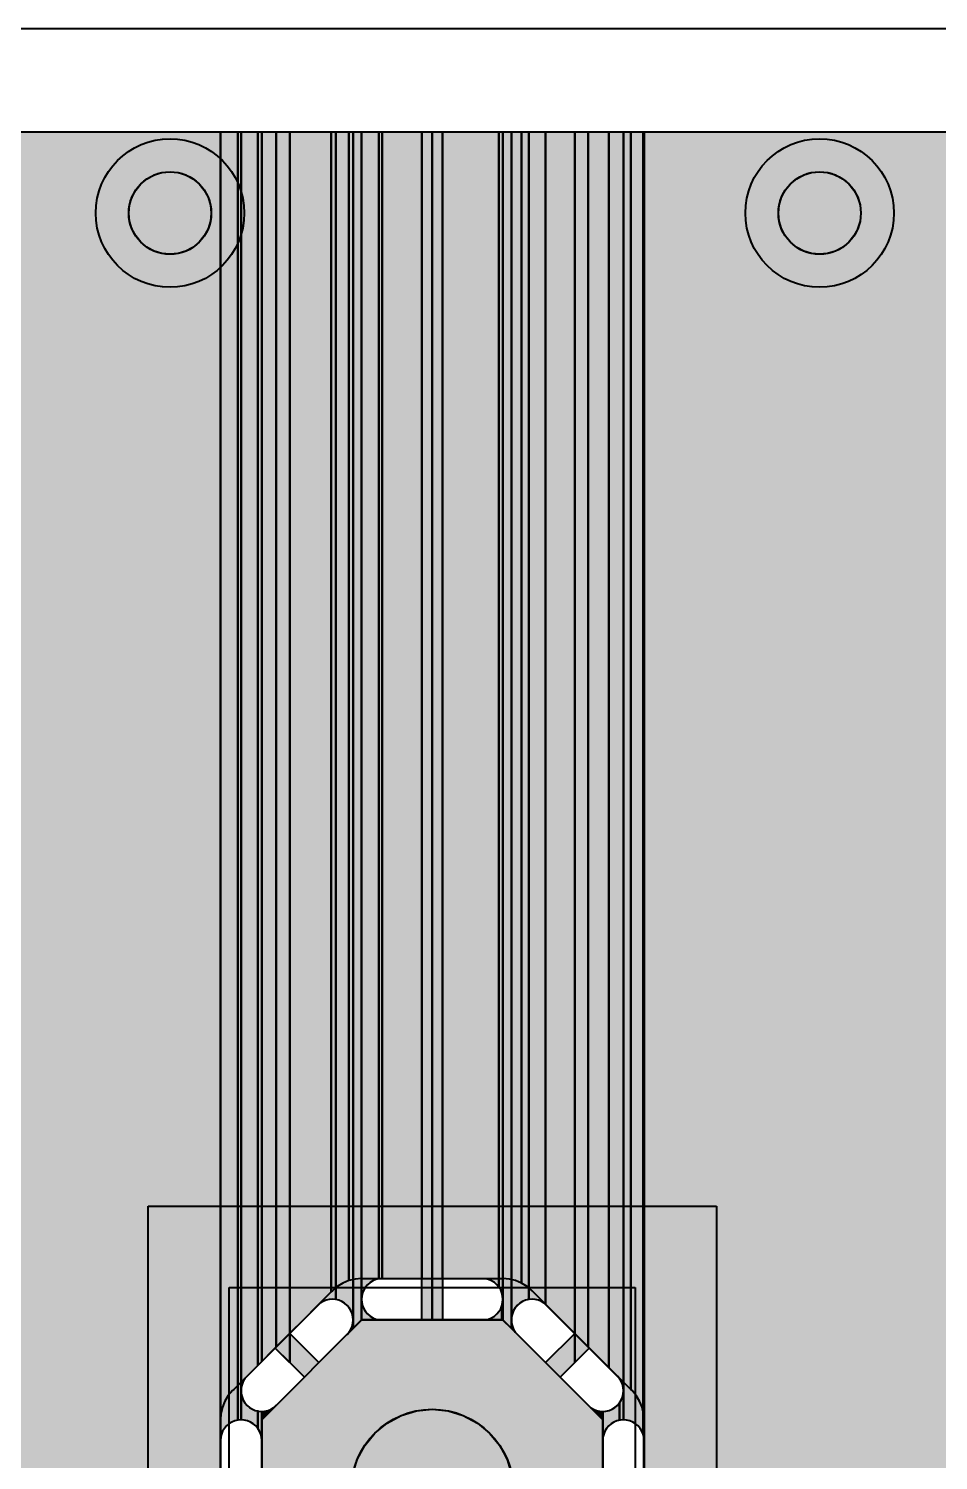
# Model space of a CAD drawing. Header units: millimetres. Extents: x 3.5 to 57, y 2.4 to 42.4.
# Drawn here: x 31.48 to 37.09, y 33.61 to 42.43 of the extents above; entities that cross this region are included whole.
import ezdxf

# ---------------------------------------------------------------- set-up
doc = ezdxf.new("R2010")
doc.units = ezdxf.units.MM
for name, color, linetype in [('bottom_copper', 7, 'Continuous'), ('drill_plated', 7, 'Continuous'), ('outline', 7, 'Continuous'), ('top_copper', 7, 'Continuous'), ('top_silk', 7, 'Continuous')]:
    doc.layers.add(name, color=color, linetype=linetype)

# ---------------------------------------------------------------- blocks, each defined once
blk = doc.blocks.new('Block5409')
at = {"layer": 'bottom_copper', "lineweight": 40}
for points in [[(0, 31.6853), (-0.0635, 31.6853), (-0.0635, 38.9999), (0, 38.9999), (0, 31.6853)], [(0.4871, 31.9123), (0.4502, 31.9276), (0.4113, 31.9369), (0.3714, 31.9401), (0.3615, 31.9393), (0, 31.9393), (0, 38.9999), (0.4871, 38.9999), (0.4871, 31.9123)], [(0.6341, 31.7819), (0.5581, 31.8579), (0.5516, 31.8655), (0.5212, 31.8914), (0.4871, 31.9123), (0.4871, 38.9999), (0.6341, 38.9999), (0.6341, 31.7819)], [(0.8137, 31.6023), (0.6341, 31.7819), (0.6341, 38.9999), (0.8137, 38.9999), (0.8137, 31.6023)], [(1.1591, 31.2569), (0.9035, 31.5125), (0.8137, 31.4227), (0.8137, 38.9999), (1.1591, 38.9999), (1.1591, 31.2569)], [(1.2413, 31.0702), (1.2382, 31.11), (1.2288, 31.149), (1.2135, 31.1859), (1.1926, 31.22), (1.1667, 31.2504), (1.1591, 31.2569), (1.1591, 38.9999), (1.2413, 38.9999), (1.2413, 31.0702)], [(4.1095, 0), (1.2413, 0), (1.2413, 38.9999), (4.1095, 38.9999), (4.1095, 0)], [(0.8137, 31.4227), (0.7239, 31.3329), (0.6341, 31.4227), (0.8137, 31.6023), (0.8137, 31.4227)], [(1.2413, 30.2004), (1.2405, 30.2104), (1.2405, 31.0603), (1.2413, 31.0702), (1.2413, 30.2004)]]:
    blk.add_hatch(color=7, dxfattribs=at).paths.add_polyline_path(points, flags=0)
at = {"layer": 'bottom_copper', "color": 7, "lineweight": 40}
for points in [[(0, 31.6853), (-0.0635, 31.6853), (-0.0635, 38.9999), (0, 38.9999), (0, 31.6853)], [(0.4871, 31.9123), (0.4502, 31.9276), (0.4113, 31.9369), (0.3714, 31.9401), (0.3615, 31.9393), (0, 31.9393), (0, 38.9999), (0.4871, 38.9999), (0.4871, 31.9123)], [(0.6341, 31.7819), (0.5581, 31.8579), (0.5516, 31.8655), (0.5212, 31.8914), (0.4871, 31.9123), (0.4871, 38.9999), (0.6341, 38.9999), (0.6341, 31.7819)], [(0.8137, 31.6023), (0.6341, 31.7819), (0.6341, 38.9999), (0.8137, 38.9999), (0.8137, 31.6023)], [(1.1591, 31.2569), (0.9035, 31.5125), (0.8137, 31.4227), (0.8137, 38.9999), (1.1591, 38.9999), (1.1591, 31.2569)], [(1.2413, 31.0702), (1.2382, 31.11), (1.2288, 31.149), (1.2135, 31.1859), (1.1926, 31.22), (1.1667, 31.2504), (1.1591, 31.2569), (1.1591, 38.9999), (1.2413, 38.9999), (1.2413, 31.0702)], [(4.1095, 0), (1.2413, 0), (1.2413, 38.9999), (4.1095, 38.9999), (4.1095, 0)], [(0.8137, 31.4227), (0.7239, 31.3329), (0.6341, 31.4227), (0.8137, 31.6023), (0.8137, 31.4227)], [(1.2413, 30.2004), (1.2405, 30.2104), (1.2405, 31.0603), (1.2413, 31.0702), (1.2413, 30.2004)]]:
    blk.add_lwpolyline(points, close=True, dxfattribs=at)
blk = doc.blocks.new('Block5876')
at = {"layer": 'bottom_copper', "lineweight": 40}
for points in [[(4.7359, 0), (1.4677, 0), (1.4677, 38.9999), (4.7359, 38.9999), (4.7359, 0)], [(4.9907, 31.4295), (4.8181, 31.2569), (4.8105, 31.2504), (4.7846, 31.22), (4.7637, 31.1859), (4.7484, 31.149), (4.7391, 31.1101), (4.7359, 31.0702), (4.7359, 38.9999), (4.9907, 38.9999), (4.9907, 31.4295)], [(5.1635, 31.4227), (5.0737, 31.5125), (4.9907, 31.4295), (4.9907, 38.9999), (5.1635, 38.9999), (5.1635, 31.4227)], [(5.4191, 31.8579), (5.1635, 31.6023), (5.1635, 38.9999), (5.4191, 38.9999), (5.4191, 31.8579)], [(5.527, 31.9276), (5.4901, 31.9123), (5.456, 31.8914), (5.4256, 31.8655), (5.4191, 31.8579), (5.4191, 38.9999), (5.527, 38.9999), (5.527, 31.9276)], [(5.9772, 31.9393), (5.6157, 31.9393), (5.6058, 31.9401), (5.566, 31.937), (5.527, 31.9276), (5.527, 38.9999), (5.9772, 38.9999), (5.9772, 31.9393)], [(6.0407, 31.6853), (5.9772, 31.6853), (5.9772, 38.9999), (6.0407, 38.9999), (6.0407, 31.6853)], [(5.2533, 31.3329), (5.1635, 31.4227), (5.1635, 31.6023), (5.3431, 31.4227), (5.2533, 31.3329)], [(4.7367, 30.2103), (4.7359, 30.2004), (4.7359, 31.0702), (4.7367, 31.0602), (4.7367, 30.2103)]]:
    blk.add_hatch(color=7, dxfattribs=at).paths.add_polyline_path(points, flags=0)
at = {"layer": 'bottom_copper', "color": 7, "lineweight": 40}
for points in [[(4.7359, 0), (1.4677, 0), (1.4677, 38.9999), (4.7359, 38.9999), (4.7359, 0)], [(4.9907, 31.4295), (4.8181, 31.2569), (4.8105, 31.2504), (4.7846, 31.22), (4.7637, 31.1859), (4.7484, 31.149), (4.7391, 31.1101), (4.7359, 31.0702), (4.7359, 38.9999), (4.9907, 38.9999), (4.9907, 31.4295)], [(5.1635, 31.4227), (5.0737, 31.5125), (4.9907, 31.4295), (4.9907, 38.9999), (5.1635, 38.9999), (5.1635, 31.4227)], [(5.4191, 31.8579), (5.1635, 31.6023), (5.1635, 38.9999), (5.4191, 38.9999), (5.4191, 31.8579)], [(5.527, 31.9276), (5.4901, 31.9123), (5.456, 31.8914), (5.4256, 31.8655), (5.4191, 31.8579), (5.4191, 38.9999), (5.527, 38.9999), (5.527, 31.9276)], [(5.9772, 31.9393), (5.6157, 31.9393), (5.6058, 31.9401), (5.566, 31.937), (5.527, 31.9276), (5.527, 38.9999), (5.9772, 38.9999), (5.9772, 31.9393)], [(6.0407, 31.6853), (5.9772, 31.6853), (5.9772, 38.9999), (6.0407, 38.9999), (6.0407, 31.6853)], [(5.2533, 31.3329), (5.1635, 31.4227), (5.1635, 31.6023), (5.3431, 31.4227), (5.2533, 31.3329)], [(4.7367, 30.2103), (4.7359, 30.2004), (4.7359, 31.0702), (4.7367, 31.0602), (4.7367, 30.2103)]]:
    blk.add_lwpolyline(points, close=True, dxfattribs=at)
blk = doc.blocks.new('Block26103')
at = {"layer": 'top_copper', "lineweight": 40}
for points in [[(0, 31.8872), (-0.013, 31.9024), (-0.0282, 31.9154), (-0.0452, 31.9258), (-0.0637, 31.9335), (-0.0831, 31.9381), (-0.103, 31.9393), (-0.411, 31.9393), (-0.411, 38.9999), (0, 38.9999), (0, 31.8872)], [(0.0243, 31.8123), (0.0227, 31.8322), (0.0181, 31.8517), (0.0104, 31.8701), (0, 31.8872), (0, 38.9999), (0.0239, 38.9999), (0.0243, 31.8123)], [(0.0761, 31.6331), (0.0243, 31.6849), (0.0243, 38.9999), (0.0761, 38.9999), (0.0761, 31.6331)], [(0.1836, 31.8111), (0.1642, 31.8065), (0.1457, 31.7988), (0.1286, 31.7884), (0.1137, 31.7757), (0.1005, 31.7602), (0.09, 31.7431), (0.0824, 31.7247), (0.0777, 31.7052), (0.0761, 31.6853), (0.0761, 38.9999), (0.1836, 38.9999), (0.1836, 31.8111)], [(0.5492, 31.5192), (0.2933, 31.7751), (0.2784, 31.7884), (0.2614, 31.7988), (0.2429, 31.8065), (0.2235, 31.8111), (0.2035, 31.8127), (0.1836, 31.8111), (0.1836, 38.9999), (0.5492, 38.9999), (0.5492, 31.5192)], [(0.6759, 31.3925), (0.5492, 31.5192), (0.5492, 38.9999), (0.6759, 38.9999), (0.6759, 31.3925)], [(0.7664, 31.2498), (0.7648, 31.2698), (0.7602, 31.2892), (0.7525, 31.3077), (0.7421, 31.3247), (0.7291, 31.3393), (0.6759, 31.3925), (0.6759, 38.9999), (0.766, 38.9999), (0.7664, 31.2498)], [(0.8872, 30.9826), (0.8795, 31.0011), (0.8691, 31.0181), (0.8561, 31.0333), (0.8409, 31.0463), (0.8238, 31.0567), (0.8054, 31.0644), (0.7859, 31.069), (0.7664, 31.0706), (0.7664, 38.9999), (0.8872, 38.9999), (0.8872, 30.9826)], [(0.893, 30.9432), (0.8918, 30.9632), (0.8872, 30.9826), (0.8872, 38.9999), (0.893, 38.9999), (0.893, 30.9432)], [(3.762, 0), (0.893, 0), (0.893, 38.9999), (3.762, 38.9999), (3.762, 0)], [(0.0181, 31.6853), (-0.103, 31.6853), (-0.0831, 31.6865), (-0.0637, 31.6911), (-0.0452, 31.6988), (-0.0282, 31.7092), (-0.013, 31.7222), (0, 31.7374), (0.0104, 31.7545), (0.0181, 31.7729), (0.0181, 31.6853)], [(0.0243, 31.6849), (0.0239, 31.6853), (0.0181, 31.6853), (0.0181, 31.7729), (0.0227, 31.7924), (0.0243, 31.8123), (0.0243, 31.6849)], [(0.1134, 31.5958), (0.0761, 31.6331), (0.0761, 31.6853), (0.0777, 31.6654), (0.0824, 31.6459), (0.09, 31.6275), (0.1005, 31.6104), (0.1134, 31.5958)], [(0.766, 31.0706), (0.7461, 31.069), (0.7421, 31.0681), (0.7421, 31.1749), (0.7525, 31.192), (0.7602, 31.2105), (0.7648, 31.2299), (0.7664, 31.2498), (0.7664, 31.0706)], [(0.639, 31.0702), (0.5492, 31.16), (0.5641, 31.1468), (0.5812, 31.1363), (0.5996, 31.1287), (0.6191, 31.124), (0.639, 31.1224), (0.639, 31.0702)], [(0.7421, 31.0681), (0.7266, 31.0644), (0.7082, 31.0567), (0.6911, 31.0463), (0.6759, 31.0333), (0.6629, 31.0181), (0.6525, 31.0011), (0.6448, 30.9826), (0.6402, 30.9632), (0.639, 30.9433), (0.639, 31.1224), (0.6589, 31.124), (0.6784, 31.1287), (0.6968, 31.1363), (0.7139, 31.1468), (0.7288, 31.1594), (0.7421, 31.1749), (0.7421, 31.0681)]]:
    blk.add_hatch(color=7, dxfattribs=at).paths.add_polyline_path(points, flags=0)
at = {"layer": 'top_copper', "color": 7, "lineweight": 40}
for points in [[(0, 31.8872), (-0.013, 31.9024), (-0.0282, 31.9154), (-0.0452, 31.9258), (-0.0637, 31.9335), (-0.0831, 31.9381), (-0.103, 31.9393), (-0.411, 31.9393), (-0.411, 38.9999), (0, 38.9999), (0, 31.8872)], [(0.0243, 31.8123), (0.0227, 31.8322), (0.0181, 31.8517), (0.0104, 31.8701), (0, 31.8872), (0, 38.9999), (0.0239, 38.9999), (0.0243, 31.8123)], [(0.0761, 31.6331), (0.0243, 31.6849), (0.0243, 38.9999), (0.0761, 38.9999), (0.0761, 31.6331)], [(0.1836, 31.8111), (0.1642, 31.8065), (0.1457, 31.7988), (0.1286, 31.7884), (0.1137, 31.7757), (0.1005, 31.7602), (0.09, 31.7431), (0.0824, 31.7247), (0.0777, 31.7052), (0.0761, 31.6853), (0.0761, 38.9999), (0.1836, 38.9999), (0.1836, 31.8111)], [(0.5492, 31.5192), (0.2933, 31.7751), (0.2784, 31.7884), (0.2614, 31.7988), (0.2429, 31.8065), (0.2235, 31.8111), (0.2035, 31.8127), (0.1836, 31.8111), (0.1836, 38.9999), (0.5492, 38.9999), (0.5492, 31.5192)], [(0.6759, 31.3925), (0.5492, 31.5192), (0.5492, 38.9999), (0.6759, 38.9999), (0.6759, 31.3925)], [(0.7664, 31.2498), (0.7648, 31.2698), (0.7602, 31.2892), (0.7525, 31.3077), (0.7421, 31.3247), (0.7291, 31.3393), (0.6759, 31.3925), (0.6759, 38.9999), (0.766, 38.9999), (0.7664, 31.2498)], [(0.8872, 30.9826), (0.8795, 31.0011), (0.8691, 31.0181), (0.8561, 31.0333), (0.8409, 31.0463), (0.8238, 31.0567), (0.8054, 31.0644), (0.7859, 31.069), (0.7664, 31.0706), (0.7664, 38.9999), (0.8872, 38.9999), (0.8872, 30.9826)], [(0.893, 30.9432), (0.8918, 30.9632), (0.8872, 30.9826), (0.8872, 38.9999), (0.893, 38.9999), (0.893, 30.9432)], [(3.762, 0), (0.893, 0), (0.893, 38.9999), (3.762, 38.9999), (3.762, 0)], [(0.0181, 31.6853), (-0.103, 31.6853), (-0.0831, 31.6865), (-0.0637, 31.6911), (-0.0452, 31.6988), (-0.0282, 31.7092), (-0.013, 31.7222), (0, 31.7374), (0.0104, 31.7545), (0.0181, 31.7729), (0.0181, 31.6853)], [(0.0243, 31.6849), (0.0239, 31.6853), (0.0181, 31.6853), (0.0181, 31.7729), (0.0227, 31.7924), (0.0243, 31.8123), (0.0243, 31.6849)], [(0.1134, 31.5958), (0.0761, 31.6331), (0.0761, 31.6853), (0.0777, 31.6654), (0.0824, 31.6459), (0.09, 31.6275), (0.1005, 31.6104), (0.1134, 31.5958)], [(0.766, 31.0706), (0.7461, 31.069), (0.7421, 31.0681), (0.7421, 31.1749), (0.7525, 31.192), (0.7602, 31.2105), (0.7648, 31.2299), (0.7664, 31.2498), (0.7664, 31.0706)], [(0.639, 31.0702), (0.5492, 31.16), (0.5641, 31.1468), (0.5812, 31.1363), (0.5996, 31.1287), (0.6191, 31.124), (0.639, 31.1224), (0.639, 31.0702)], [(0.7421, 31.0681), (0.7266, 31.0644), (0.7082, 31.0567), (0.6911, 31.0463), (0.6759, 31.0333), (0.6629, 31.0181), (0.6525, 31.0011), (0.6448, 30.9826), (0.6402, 30.9632), (0.639, 30.9433), (0.639, 31.1224), (0.6589, 31.124), (0.6784, 31.1287), (0.6968, 31.1363), (0.7139, 31.1468), (0.7288, 31.1594), (0.7421, 31.1749), (0.7421, 31.0681)]]:
    blk.add_lwpolyline(points, close=True, dxfattribs=at)
blk = doc.blocks.new('Block27334')
at = {"layer": 'top_copper', "lineweight": 40}
for points in [[(4.7367, 0), (1.4677, 0), (1.4677, 38.9999), (4.7367, 38.9999), (4.7367, 0)], [(4.8438, 31.069), (4.8243, 31.0644), (4.8059, 31.0567), (4.7888, 31.0463), (4.7736, 31.0333), (4.7606, 31.0181), (4.7502, 31.0011), (4.7425, 30.9826), (4.7379, 30.9632), (4.7367, 30.9432), (4.7367, 38.9999), (4.8438, 38.9999), (4.8438, 31.069)], [(4.8633, 31.070568), (4.8438, 31.069), (4.8438, 38.9999), (4.8633, 38.9999), (4.8633, 31.070568)], [(4.9668, 31.4055), (4.9009, 31.3396), (4.8876, 31.3247), (4.8772, 31.3077), (4.8695, 31.2892), (4.8649, 31.2698), (4.8633, 31.2498), (4.8633, 38.9999), (4.9668, 38.9999), (4.9668, 31.4055)], [(5.0805, 31.5192), (4.9668, 31.4055), (4.9668, 38.9999), (5.0805, 38.9999), (5.0805, 31.5192)], [(5.4461, 31.8111), (5.4262, 31.8127), (5.4062, 31.8111), (5.3868, 31.8065), (5.3683, 31.7988), (5.3513, 31.7884), (5.3364, 31.7751), (5.0805, 31.5192), (5.0805, 38.9999), (5.4461, 38.9999), (5.4461, 31.8111)], [(5.5536, 31.6853), (5.552, 31.7052), (5.5473, 31.7247), (5.5397, 31.7431), (5.5292, 31.7602), (5.5163, 31.7754), (5.5011, 31.7884), (5.484, 31.7988), (5.4655, 31.8065), (5.4461, 31.8111), (5.4461, 38.9999), (5.5536, 38.9999), (5.5536, 31.6853)], [(5.6054, 31.6849), (5.5536, 31.6331), (5.5536, 38.9999), (5.6054, 38.9999), (5.6054, 31.6849)], [(5.7128, 31.9381), (5.6934, 31.9335), (5.6749, 31.9258), (5.6579, 31.9154), (5.6427, 31.9024), (5.6297, 31.8872), (5.6193, 31.8701), (5.6116, 31.8517), (5.607, 31.832615), (5.6054, 31.8123), (5.6054, 38.9999), (5.7128, 38.9999), (5.7128, 31.9381)], [(5.7327, 31.939294), (5.7128, 31.9381), (5.7128, 38.9999), (5.7327, 38.9999), (5.7328, 31.9393)], [(6.0407, 31.9393), (5.7328, 31.9393), (5.7328, 38.9999), (6.0407, 38.9999), (6.0407, 31.9393)], [(5.7128, 31.6853), (5.6058, 31.6853), (5.6054, 31.6849), (5.6054, 31.8123), (5.6069, 31.7924), (5.6116, 31.7729), (5.6193, 31.7545), (5.6297, 31.7374), (5.6427, 31.7222), (5.6579, 31.7092), (5.6749, 31.6988), (5.6934, 31.6911), (5.7128, 31.6865), (5.7128, 31.6853)], [(5.5536, 31.6331), (5.5163, 31.5958), (5.5292, 31.6104), (5.5397, 31.6275), (5.5473, 31.6459), (5.552, 31.6654), (5.5536, 31.6853), (5.5536, 31.6331)], [(5.7128, 31.6853), (5.7128, 31.6865), (5.7327, 31.6853), (5.7128, 31.6853)], [(4.9668, 31.0181), (4.9538, 31.0333), (4.9386, 31.0463), (4.9215, 31.0567), (4.9031, 31.0644), (4.8836, 31.069), (4.8637, 31.0706), (4.8633, 31.2498), (4.8649, 31.2299), (4.8695, 31.2105), (4.8772, 31.192), (4.8876, 31.1749), (4.9006, 31.1597), (4.9158, 31.1468), (4.9329, 31.1363), (4.9513, 31.1287), (4.9668, 31.124964), (4.9668, 31.0181)], [(4.9907, 30.9433), (4.9895, 30.9632), (4.9849, 30.9826), (4.9772, 31.0011), (4.9668, 31.0181), (4.9668, 31.124964), (4.9708, 31.124), (4.9907, 31.1224), (4.9907, 30.9433)], [(4.9907, 31.0702), (4.9907, 31.1224), (5.0106, 31.124), (5.0301, 31.1287), (5.0485, 31.1363), (5.0656, 31.1468), (5.0805, 31.16), (4.9907, 31.0702)]]:
    blk.add_hatch(color=7, dxfattribs=at).paths.add_polyline_path(points, flags=0)
at = {"layer": 'top_copper', "color": 7, "lineweight": 40}
for points in [[(4.7367, 0), (1.4677, 0), (1.4677, 38.9999), (4.7367, 38.9999), (4.7367, 0)], [(4.8438, 31.069), (4.8243, 31.0644), (4.8059, 31.0567), (4.7888, 31.0463), (4.7736, 31.0333), (4.7606, 31.0181), (4.7502, 31.0011), (4.7425, 30.9826), (4.7379, 30.9632), (4.7367, 30.9432), (4.7367, 38.9999), (4.8438, 38.9999), (4.8438, 31.069)], [(4.8633, 31.070568), (4.8438, 31.069), (4.8438, 38.9999), (4.8633, 38.9999), (4.8633, 31.070568)], [(4.9668, 31.4055), (4.9009, 31.3396), (4.8876, 31.3247), (4.8772, 31.3077), (4.8695, 31.2892), (4.8649, 31.2698), (4.8633, 31.2498), (4.8633, 38.9999), (4.9668, 38.9999), (4.9668, 31.4055)], [(5.0805, 31.5192), (4.9668, 31.4055), (4.9668, 38.9999), (5.0805, 38.9999), (5.0805, 31.5192)], [(5.4461, 31.8111), (5.4262, 31.8127), (5.4062, 31.8111), (5.3868, 31.8065), (5.3683, 31.7988), (5.3513, 31.7884), (5.3364, 31.7751), (5.0805, 31.5192), (5.0805, 38.9999), (5.4461, 38.9999), (5.4461, 31.8111)], [(5.5536, 31.6853), (5.552, 31.7052), (5.5473, 31.7247), (5.5397, 31.7431), (5.5292, 31.7602), (5.5163, 31.7754), (5.5011, 31.7884), (5.484, 31.7988), (5.4655, 31.8065), (5.4461, 31.8111), (5.4461, 38.9999), (5.5536, 38.9999), (5.5536, 31.6853)], [(5.6054, 31.6849), (5.5536, 31.6331), (5.5536, 38.9999), (5.6054, 38.9999), (5.6054, 31.6849)], [(5.7128, 31.9381), (5.6934, 31.9335), (5.6749, 31.9258), (5.6579, 31.9154), (5.6427, 31.9024), (5.6297, 31.8872), (5.6193, 31.8701), (5.6116, 31.8517), (5.607, 31.832615), (5.6054, 31.8123), (5.6054, 38.9999), (5.7128, 38.9999), (5.7128, 31.9381)], [(5.7327, 31.939294), (5.7128, 31.9381), (5.7128, 38.9999), (5.7327, 38.9999), (5.7328, 31.9393)], [(6.0407, 31.9393), (5.7328, 31.9393), (5.7328, 38.9999), (6.0407, 38.9999), (6.0407, 31.9393)], [(5.7128, 31.6853), (5.6058, 31.6853), (5.6054, 31.6849), (5.6054, 31.8123), (5.6069, 31.7924), (5.6116, 31.7729), (5.6193, 31.7545), (5.6297, 31.7374), (5.6427, 31.7222), (5.6579, 31.7092), (5.6749, 31.6988), (5.6934, 31.6911), (5.7128, 31.6865), (5.7128, 31.6853)], [(5.5536, 31.6331), (5.5163, 31.5958), (5.5292, 31.6104), (5.5397, 31.6275), (5.5473, 31.6459), (5.552, 31.6654), (5.5536, 31.6853), (5.5536, 31.6331)], [(5.7128, 31.6853), (5.7128, 31.6865), (5.7327, 31.6853), (5.7128, 31.6853)], [(4.9668, 31.0181), (4.9538, 31.0333), (4.9386, 31.0463), (4.9215, 31.0567), (4.9031, 31.0644), (4.8836, 31.069), (4.8637, 31.0706), (4.8633, 31.2498), (4.8649, 31.2299), (4.8695, 31.2105), (4.8772, 31.192), (4.8876, 31.1749), (4.9006, 31.1597), (4.9158, 31.1468), (4.9329, 31.1363), (4.9513, 31.1287), (4.9668, 31.124964), (4.9668, 31.0181)], [(4.9907, 30.9433), (4.9895, 30.9632), (4.9849, 30.9826), (4.9772, 31.0011), (4.9668, 31.0181), (4.9668, 31.124964), (4.9708, 31.124), (4.9907, 31.1224), (4.9907, 30.9433)], [(4.9907, 31.0702), (4.9907, 31.1224), (5.0106, 31.124), (5.0301, 31.1287), (5.0485, 31.1363), (5.0656, 31.1468), (5.0805, 31.16), (4.9907, 31.0702)]]:
    blk.add_lwpolyline(points, close=True, dxfattribs=at)

msp = doc.modelspace()

# ---------------------------------------------------------------- hatches: boundary and pattern name
at = {"layer": 'bottom_copper', "lineweight": 40}
for points in [[(32.6047, 41.2421), (32.5903, 41.1945), (32.5668, 41.1506), (32.5352, 41.1121), (32.4967, 41.0805), (32.4528, 41.057), (32.4052, 41.0426), (32.3556, 41.0377), (32.306, 41.0426), (32.2584, 41.057), (32.2145, 41.0805), (32.176, 41.1121), (32.1444, 41.1506), (32.1209, 41.1945), (32.1065, 41.2421), (32.1016, 41.2917), (32.1065, 41.3413), (32.1209, 41.3889), (32.1444, 41.4328), (32.176, 41.4713), (32.2145, 41.5029), (32.2584, 41.5264), (32.306, 41.5408), (32.3556, 41.5457), (32.4052, 41.5408), (32.4528, 41.5264), (32.4967, 41.5029), (32.5352, 41.4713), (32.5668, 41.4328), (32.5903, 41.3889), (32.6047, 41.3413), (32.6096, 41.2917), (32.6047, 41.2421)], [(36.6047, 41.2421), (36.5903, 41.1945), (36.5668, 41.1506), (36.5352, 41.1121), (36.4967, 41.0805), (36.4528, 41.057), (36.4052, 41.0426), (36.3556, 41.0377), (36.306, 41.0426), (36.2584, 41.057), (36.2145, 41.0805), (36.176, 41.1121), (36.1444, 41.1506), (36.1209, 41.1945), (36.1065, 41.2421), (36.1016, 41.2917), (36.1065, 41.3413), (36.1209, 41.3889), (36.1444, 41.4328), (36.176, 41.4713), (36.2145, 41.5029), (36.2584, 41.5264), (36.306, 41.5408), (36.3556, 41.5457), (36.4052, 41.5408), (36.4528, 41.5264), (36.4967, 41.5029), (36.5352, 41.4713), (36.5668, 41.4328), (36.5903, 41.3889), (36.6047, 41.3413), (36.6096, 41.2917), (36.6047, 41.2421)], [(35.0203, 32.9922), (34.4052, 32.3771), (33.5354, 32.3771), (32.9203, 32.9922), (32.9203, 33.862), (33.5354, 34.4771), (34.4052, 34.4771), (35.0203, 33.862), (35.0203, 32.9922)], [(34.4607, 33.3296), (34.4322, 33.2358), (34.386, 33.1493), (34.3239, 33.0735), (34.2481, 33.0114), (34.1616, 32.9652), (34.0678, 32.9367), (33.9703, 32.9271), (33.8728, 32.9367), (33.779, 32.9652), (33.6925, 33.0114), (33.6167, 33.0735), (33.5546, 33.1493), (33.5084, 33.2358), (33.4799, 33.3296), (33.4703, 33.4271), (33.4799, 33.5246), (33.5084, 33.6184), (33.5546, 33.7049), (33.6167, 33.7807), (33.6925, 33.8428), (33.779, 33.889), (33.8728, 33.9175), (33.9703, 33.9271), (34.0678, 33.9175), (34.1616, 33.889), (34.2481, 33.8428), (34.3239, 33.7807), (34.386, 33.7049), (34.4322, 33.6184), (34.4607, 33.5246), (34.4703, 33.4271), (34.4607, 33.3296)]]:
    msp.add_hatch(color=7, dxfattribs=at).paths.add_polyline_path(points, flags=0)
at = {"layer": 'drill_plated', "lineweight": 40}
for points in [[(32.6047, 41.2421), (32.5903, 41.1945), (32.5668, 41.1506), (32.5352, 41.1121), (32.4967, 41.0805), (32.4528, 41.057), (32.4052, 41.0426), (32.3556, 41.0377), (32.306, 41.0426), (32.2584, 41.057), (32.2145, 41.0805), (32.176, 41.1121), (32.1444, 41.1506), (32.1209, 41.1945), (32.1065, 41.2421), (32.1016, 41.2917), (32.1065, 41.3413), (32.1209, 41.3889), (32.1444, 41.4328), (32.176, 41.4713), (32.2145, 41.5029), (32.2584, 41.5264), (32.306, 41.5408), (32.3556, 41.5457), (32.4052, 41.5408), (32.4528, 41.5264), (32.4967, 41.5029), (32.5352, 41.4713), (32.5668, 41.4328), (32.5903, 41.3889), (32.6047, 41.3413), (32.6096, 41.2917), (32.6047, 41.2421)], [(36.6047, 41.2421), (36.5903, 41.1945), (36.5668, 41.1506), (36.5352, 41.1121), (36.4967, 41.0805), (36.4528, 41.057), (36.4052, 41.0426), (36.3556, 41.0377), (36.306, 41.0426), (36.2584, 41.057), (36.2145, 41.0805), (36.176, 41.1121), (36.1444, 41.1506), (36.1209, 41.1945), (36.1065, 41.2421), (36.1016, 41.2917), (36.1065, 41.3413), (36.1209, 41.3889), (36.1444, 41.4328), (36.176, 41.4713), (36.2145, 41.5029), (36.2584, 41.5264), (36.306, 41.5408), (36.3556, 41.5457), (36.4052, 41.5408), (36.4528, 41.5264), (36.4967, 41.5029), (36.5352, 41.4713), (36.5668, 41.4328), (36.5903, 41.3889), (36.6047, 41.3413), (36.6096, 41.2917), (36.6047, 41.2421)], [(34.4607, 33.3296), (34.4322, 33.2358), (34.386, 33.1493), (34.3239, 33.0735), (34.2481, 33.0114), (34.1616, 32.9652), (34.0678, 32.9367), (33.9703, 32.9271), (33.8728, 32.9367), (33.779, 32.9652), (33.6925, 33.0114), (33.6167, 33.0735), (33.5546, 33.1493), (33.5084, 33.2358), (33.4799, 33.3296), (33.4703, 33.4271), (33.4799, 33.5246), (33.5084, 33.6184), (33.5546, 33.7049), (33.6167, 33.7807), (33.6925, 33.8428), (33.779, 33.889), (33.8728, 33.9175), (33.9703, 33.9271), (34.0678, 33.9175), (34.1616, 33.889), (34.2481, 33.8428), (34.3239, 33.7807), (34.386, 33.7049), (34.4322, 33.6184), (34.4607, 33.5246), (34.4703, 33.4271), (34.4607, 33.3296)]]:
    msp.add_hatch(color=7, dxfattribs=at).paths.add_polyline_path(points, flags=0)
at = {"layer": 'top_copper', "lineweight": 40}
for points in [[(32.6047, 41.2421), (32.5903, 41.1945), (32.5668, 41.1506), (32.5352, 41.1121), (32.4967, 41.0805), (32.4528, 41.057), (32.4052, 41.0426), (32.3556, 41.0377), (32.306, 41.0426), (32.2584, 41.057), (32.2145, 41.0805), (32.176, 41.1121), (32.1444, 41.1506), (32.1209, 41.1945), (32.1065, 41.2421), (32.1016, 41.2917), (32.1065, 41.3413), (32.1209, 41.3889), (32.1444, 41.4328), (32.176, 41.4713), (32.2145, 41.5029), (32.2584, 41.5264), (32.306, 41.5408), (32.3556, 41.5457), (32.4052, 41.5408), (32.4528, 41.5264), (32.4967, 41.5029), (32.5352, 41.4713), (32.5668, 41.4328), (32.5903, 41.3889), (32.6047, 41.3413), (32.6096, 41.2917), (32.6047, 41.2421)], [(36.6047, 41.2421), (36.5903, 41.1945), (36.5668, 41.1506), (36.5352, 41.1121), (36.4967, 41.0805), (36.4528, 41.057), (36.4052, 41.0426), (36.3556, 41.0377), (36.306, 41.0426), (36.2584, 41.057), (36.2145, 41.0805), (36.176, 41.1121), (36.1444, 41.1506), (36.1209, 41.1945), (36.1065, 41.2421), (36.1016, 41.2917), (36.1065, 41.3413), (36.1209, 41.3889), (36.1444, 41.4328), (36.176, 41.4713), (36.2145, 41.5029), (36.2584, 41.5264), (36.306, 41.5408), (36.3556, 41.5457), (36.4052, 41.5408), (36.4528, 41.5264), (36.4967, 41.5029), (36.5352, 41.4713), (36.5668, 41.4328), (36.5903, 41.3889), (36.6047, 41.3413), (36.6096, 41.2917), (36.6047, 41.2421)], [(35.0203, 32.9922), (34.4052, 32.3771), (33.5354, 32.3771), (32.9203, 32.9922), (32.9203, 33.862), (33.5354, 34.4771), (34.4052, 34.4771), (35.0203, 33.862), (35.0203, 32.9922)], [(34.4607, 33.3296), (34.4322, 33.2358), (34.386, 33.1493), (34.3239, 33.0735), (34.2481, 33.0114), (34.1616, 32.9652), (34.0678, 32.9367), (33.9703, 32.9271), (33.8728, 32.9367), (33.779, 32.9652), (33.6925, 33.0114), (33.6167, 33.0735), (33.5546, 33.1493), (33.5084, 33.2358), (33.4799, 33.3296), (33.4703, 33.4271), (33.4799, 33.5246), (33.5084, 33.6184), (33.5546, 33.7049), (33.6167, 33.7807), (33.6925, 33.8428), (33.779, 33.889), (33.8728, 33.9175), (33.9703, 33.9271), (34.0678, 33.9175), (34.1616, 33.889), (34.2481, 33.8428), (34.3239, 33.7807), (34.386, 33.7049), (34.4322, 33.6184), (34.4607, 33.5246), (34.4703, 33.4271), (34.4607, 33.3296)]]:
    msp.add_hatch(color=7, dxfattribs=at).paths.add_polyline_path(points, flags=0)

# ---------------------------------------------------------------- linework, layer by layer
at = {"layer": 'bottom_copper', "color": 7, "lineweight": 40}
for p, q in [((27.2703, 41.7917), (33.9703, 41.7917)), ((33.9703, 34.4771), (33.9703, 41.7917)), ((33.9703, 41.7917), (40.2703, 41.7917)), ((33.9703, 41.7917), (33.9703, 34.4771)), ((33.4955, 34.7287), (33.4566, 34.7194)), ((33.4956, 34.7288), (33.4955, 34.7287)), ((33.5354, 34.7319), (33.4956, 34.7288)), ((33.5453, 34.7311), (33.5354, 34.7319)), ((33.9068, 34.7311), (33.5453, 34.7311)), ((33.9068, 34.4771), (33.9068, 34.7311)), ((34.3952, 34.7311), (34.0338, 34.7311)), ((34.0338, 34.7311), (34.0338, 34.4771)), ((34.4052, 34.7319), (34.3952, 34.7311)), ((34.4451, 34.7287), (34.4052, 34.7319)), ((34.484, 34.7194), (34.4451, 34.7287)), ((33.3487, 34.6497), (33.0931, 34.3941)), ((33.3552, 34.6573), (33.3487, 34.6497)), ((33.3856, 34.6832), (33.3552, 34.6573)), ((33.4197, 34.7041), (33.3856, 34.6832)), ((33.4566, 34.7194), (33.4197, 34.7041)), ((34.5209, 34.7041), (34.484, 34.7194)), ((34.555, 34.6832), (34.5209, 34.7041)), ((34.5854, 34.6573), (34.555, 34.6832)), ((34.5919, 34.6497), (34.5854, 34.6573)), ((34.8475, 34.3941), (34.5919, 34.6497)), ((33.5354, 34.4771), (32.9203, 33.862)), ((34.4052, 34.4771), (33.5354, 34.4771)), ((33.9703, 34.4771), (33.9068, 34.4771)), ((34.0338, 34.4771), (33.9703, 34.4771)), ((35.0203, 33.862), (34.4052, 34.4771)), ((33.0931, 34.3941), (33.2727, 34.2145)), ((34.6679, 34.2145), (34.8475, 34.3941)), ((33.0033, 34.3043), (32.7477, 34.0487)), ((33.1829, 34.1247), (33.0033, 34.3043)), ((34.9373, 34.3043), (34.7577, 34.1247)), ((35.1929, 34.0487), (34.9373, 34.3043)), ((33.2727, 34.2145), (33.1829, 34.1247)), ((34.7577, 34.1247), (34.6679, 34.2145)), ((32.7401, 34.0422), (32.7142, 34.0118)), ((32.7477, 34.0487), (32.7401, 34.0422)), ((35.2005, 34.0422), (35.1929, 34.0487)), ((35.2264, 34.0118), (35.2005, 34.0422)), ((32.678, 33.9408), (32.6687, 33.9019)), ((32.6933, 33.9777), (32.678, 33.9408)), ((32.7142, 34.0118), (32.6933, 33.9777)), ((35.2473, 33.9777), (35.2264, 34.0118)), ((35.2626, 33.9408), (35.2473, 33.9777)), ((35.2719, 33.9019), (35.2626, 33.9408)), ((32.6687, 33.9019), (32.6655, 33.862)), ((32.6655, 33.862), (32.6663, 33.852)), ((32.6663, 33.852), (32.6663, 33.4906)), ((32.9203, 33.862), (32.9203, 32.9922)), ((35.0203, 32.9922), (35.0203, 33.862)), ((35.272, 33.9018), (35.2719, 33.9019)), ((35.2751, 33.862), (35.272, 33.9018)), ((35.2743, 33.8521), (35.2751, 33.862)), ((35.2743, 33.4906), (35.2743, 33.8521))]:
    msp.add_line(p, q, dxfattribs=at)
for points in [[(32.6047, 41.2421), (32.5903, 41.1945), (32.5668, 41.1506), (32.5352, 41.1121), (32.4967, 41.0805), (32.4528, 41.057), (32.4052, 41.0426), (32.3556, 41.0377), (32.306, 41.0426), (32.2584, 41.057), (32.2145, 41.0805), (32.176, 41.1121), (32.1444, 41.1506), (32.1209, 41.1945), (32.1065, 41.2421), (32.1016, 41.2917), (32.1065, 41.3413), (32.1209, 41.3889), (32.1444, 41.4328), (32.176, 41.4713), (32.2145, 41.5029), (32.2584, 41.5264), (32.306, 41.5408), (32.3556, 41.5457), (32.4052, 41.5408), (32.4528, 41.5264), (32.4967, 41.5029), (32.5352, 41.4713), (32.5668, 41.4328), (32.5903, 41.3889), (32.6047, 41.3413), (32.6096, 41.2917), (32.6047, 41.2421)], [(36.6047, 41.2421), (36.5903, 41.1945), (36.5668, 41.1506), (36.5352, 41.1121), (36.4967, 41.0805), (36.4528, 41.057), (36.4052, 41.0426), (36.3556, 41.0377), (36.306, 41.0426), (36.2584, 41.057), (36.2145, 41.0805), (36.176, 41.1121), (36.1444, 41.1506), (36.1209, 41.1945), (36.1065, 41.2421), (36.1016, 41.2917), (36.1065, 41.3413), (36.1209, 41.3889), (36.1444, 41.4328), (36.176, 41.4713), (36.2145, 41.5029), (36.2584, 41.5264), (36.306, 41.5408), (36.3556, 41.5457), (36.4052, 41.5408), (36.4528, 41.5264), (36.4967, 41.5029), (36.5352, 41.4713), (36.5668, 41.4328), (36.5903, 41.3889), (36.6047, 41.3413), (36.6096, 41.2917), (36.6047, 41.2421)], [(35.0203, 32.9922), (34.4052, 32.3771), (33.5354, 32.3771), (32.9203, 32.9922), (32.9203, 33.862), (33.5354, 34.4771), (34.4052, 34.4771), (35.0203, 33.862), (35.0203, 32.9922)]]:
    msp.add_lwpolyline(points, close=True, dxfattribs=at)
msp.add_lwpolyline([(33.4799, 33.5246), (33.5084, 33.6184), (33.5546, 33.7049), (33.6167, 33.7807), (33.6925, 33.8428), (33.779, 33.889), (33.8728, 33.9175), (33.9703, 33.9271), (34.0678, 33.9175), (34.1616, 33.889), (34.2481, 33.8428), (34.3239, 33.7807), (34.386, 33.7049), (34.4322, 33.6184), (34.4607, 33.5246)], dxfattribs=at)
for centre, major_axis in [((32.3556, 41.2917), (0.4572, 0)), ((36.3556, 41.2917), (0.4572, 0)), ((32.3556, 41.2917), (0.254, 0)), ((36.3556, 41.2917), (0.254, 0)), ((33.9703, 33.4271), (0.5, 0))]:
    msp.add_ellipse(centre, major_axis=major_axis, ratio=1, dxfattribs=at)
at = {"layer": 'drill_plated', "color": 7, "lineweight": 40}
for points in [[(32.6047, 41.2421), (32.5903, 41.1945), (32.5668, 41.1506), (32.5352, 41.1121), (32.4967, 41.0805), (32.4528, 41.057), (32.4052, 41.0426), (32.3556, 41.0377), (32.306, 41.0426), (32.2584, 41.057), (32.2145, 41.0805), (32.176, 41.1121), (32.1444, 41.1506), (32.1209, 41.1945), (32.1065, 41.2421), (32.1016, 41.2917), (32.1065, 41.3413), (32.1209, 41.3889), (32.1444, 41.4328), (32.176, 41.4713), (32.2145, 41.5029), (32.2584, 41.5264), (32.306, 41.5408), (32.3556, 41.5457), (32.4052, 41.5408), (32.4528, 41.5264), (32.4967, 41.5029), (32.5352, 41.4713), (32.5668, 41.4328), (32.5903, 41.3889), (32.6047, 41.3413), (32.6096, 41.2917), (32.6047, 41.2421)], [(36.6047, 41.2421), (36.5903, 41.1945), (36.5668, 41.1506), (36.5352, 41.1121), (36.4967, 41.0805), (36.4528, 41.057), (36.4052, 41.0426), (36.3556, 41.0377), (36.306, 41.0426), (36.2584, 41.057), (36.2145, 41.0805), (36.176, 41.1121), (36.1444, 41.1506), (36.1209, 41.1945), (36.1065, 41.2421), (36.1016, 41.2917), (36.1065, 41.3413), (36.1209, 41.3889), (36.1444, 41.4328), (36.176, 41.4713), (36.2145, 41.5029), (36.2584, 41.5264), (36.306, 41.5408), (36.3556, 41.5457), (36.4052, 41.5408), (36.4528, 41.5264), (36.4967, 41.5029), (36.5352, 41.4713), (36.5668, 41.4328), (36.5903, 41.3889), (36.6047, 41.3413), (36.6096, 41.2917), (36.6047, 41.2421)]]:
    msp.add_lwpolyline(points, close=True, dxfattribs=at)
msp.add_lwpolyline([(33.4799, 33.5246), (33.5084, 33.6184), (33.5546, 33.7049), (33.6167, 33.7807), (33.6925, 33.8428), (33.779, 33.889), (33.8728, 33.9175), (33.9703, 33.9271), (34.0678, 33.9175), (34.1616, 33.889), (34.2481, 33.8428), (34.3239, 33.7807), (34.386, 33.7049), (34.4322, 33.6184), (34.4607, 33.5246)], dxfattribs=at)
for centre, major_axis in [((32.3556, 41.2917), (0.254, 0)), ((36.3556, 41.2917), (0.254, 0)), ((33.9703, 33.4271), (0.5, 0))]:
    msp.add_ellipse(centre, major_axis=major_axis, ratio=1, dxfattribs=at)
at = {"layer": 'outline', "color": 7, "lineweight": 40}
msp.add_line((8.9703, 42.4271), (50.9702, 42.4271), dxfattribs=at)
at = {"layer": 'top_copper', "color": 7, "lineweight": 40}
for p, q in [((27.2703, 41.7917), (33.9703, 41.7917)), ((33.9703, 34.7311), (33.9703, 41.7917)), ((33.9703, 41.7917), (40.2703, 41.7917)), ((33.9703, 41.7917), (33.9703, 34.7311)), ((33.6424, 34.7299), (33.623, 34.7253)), ((33.6624, 34.7311), (33.6424, 34.7299)), ((33.9703, 34.7311), (33.6624, 34.7311)), ((34.2782, 34.7311), (33.9703, 34.7311)), ((34.2982, 34.7299), (34.2782, 34.7311)), ((34.3176, 34.7253), (34.2982, 34.7299)), ((33.5412, 34.6435), (33.5365, 34.624)), ((33.5489, 34.6619), (33.5412, 34.6435)), ((33.5593, 34.679), (33.5489, 34.6619)), ((33.5723, 34.6942), (33.5593, 34.679)), ((33.5875, 34.7072), (33.5723, 34.6942)), ((33.6045, 34.7176), (33.5875, 34.7072)), ((33.623, 34.7253), (33.6045, 34.7176)), ((34.3361, 34.7176), (34.3176, 34.7253)), ((34.3531, 34.7072), (34.3361, 34.7176)), ((34.3683, 34.6942), (34.3531, 34.7072)), ((34.3813, 34.679), (34.3683, 34.6942)), ((34.3917, 34.6619), (34.3813, 34.679)), ((34.3994, 34.6435), (34.3917, 34.6619)), ((34.404, 34.624), (34.3994, 34.6435)), ((33.266, 34.5669), (32.8305, 34.1314)), ((33.2809, 34.5802), (33.266, 34.5669)), ((33.2979, 34.5906), (33.2809, 34.5802)), ((33.3164, 34.5983), (33.2979, 34.5906)), ((33.3358, 34.6029), (33.3164, 34.5983)), ((33.3558, 34.6045), (33.3358, 34.6029)), ((33.3757, 34.6029), (33.3558, 34.6045)), ((33.3951, 34.5983), (33.3757, 34.6029)), ((33.4136, 34.5906), (33.3951, 34.5983)), ((33.4307, 34.5802), (33.4136, 34.5906)), ((33.4459, 34.5672), (33.4307, 34.5802)), ((33.4588, 34.552), (33.4459, 34.5672)), ((33.5365, 34.624), (33.535, 34.6041)), ((33.535, 34.6041), (33.5365, 34.5842)), ((33.5365, 34.5842), (33.5412, 34.5647)), ((33.5412, 34.5647), (33.5489, 34.5463)), ((34.3917, 34.5463), (34.3994, 34.5647)), ((34.3994, 34.5647), (34.404, 34.5842)), ((34.4056, 34.6041), (34.404, 34.624)), ((34.404, 34.5842), (34.4056, 34.6041)), ((34.4947, 34.5672), (34.4818, 34.552)), ((34.5099, 34.5802), (34.4947, 34.5672)), ((34.527, 34.5906), (34.5099, 34.5802)), ((34.5455, 34.5983), (34.527, 34.5906)), ((34.5649, 34.6029), (34.5455, 34.5983)), ((34.5848, 34.6045), (34.5649, 34.6029)), ((34.6048, 34.6029), (34.5848, 34.6045)), ((34.6242, 34.5983), (34.6048, 34.6029)), ((34.6427, 34.5906), (34.6242, 34.5983)), ((34.6597, 34.5802), (34.6427, 34.5906)), ((34.6746, 34.5669), (34.6597, 34.5802)), ((35.1101, 34.1314), (34.6746, 34.5669)), ((33.5354, 34.4771), (32.9203, 33.862)), ((33.5354, 34.4771), (33.4456, 34.3873)), ((33.4693, 34.5349), (33.4588, 34.552)), ((33.4769, 34.5165), (33.4693, 34.5349)), ((33.4816, 34.497), (33.4769, 34.5165)), ((33.4832, 34.4771), (33.4816, 34.497)), ((33.4816, 34.4572), (33.4832, 34.4771)), ((33.6623, 34.4771), (33.5354, 34.4771)), ((34.4052, 34.4771), (33.5354, 34.4771)), ((33.5489, 34.5463), (33.5593, 34.5292)), ((33.5593, 34.5292), (33.5723, 34.514)), ((33.5723, 34.514), (33.5875, 34.501)), ((33.5875, 34.501), (33.6045, 34.4906)), ((33.6045, 34.4906), (33.623, 34.4829)), ((33.623, 34.4829), (33.6424, 34.4783)), ((33.6424, 34.4783), (33.6623, 34.4771)), ((34.2783, 34.4771), (34.2982, 34.4783)), ((34.4052, 34.4771), (34.2783, 34.4771)), ((34.2982, 34.4783), (34.3176, 34.4829)), ((34.3176, 34.4829), (34.3361, 34.4906)), ((34.3361, 34.4906), (34.3531, 34.501)), ((34.3531, 34.501), (34.3683, 34.514)), ((34.3683, 34.514), (34.3813, 34.5292)), ((34.3813, 34.5292), (34.3917, 34.5463)), ((34.495, 34.3873), (34.4052, 34.4771)), ((35.0203, 33.862), (34.4052, 34.4771)), ((34.459, 34.497), (34.4574, 34.4771)), ((34.4574, 34.4771), (34.459, 34.4572)), ((34.4637, 34.5165), (34.459, 34.497)), ((34.4713, 34.5349), (34.4637, 34.5165)), ((34.4818, 34.552), (34.4713, 34.5349)), ((33.4456, 34.3873), (33.4588, 34.4022)), ((33.4588, 34.4022), (33.4693, 34.4193)), ((33.4693, 34.4193), (33.4769, 34.4377)), ((33.4769, 34.4377), (33.4816, 34.4572)), ((34.459, 34.4572), (34.4637, 34.4377)), ((34.4637, 34.4377), (34.4713, 34.4193)), ((34.4713, 34.4193), (34.4818, 34.4022)), ((34.4818, 34.4022), (34.495, 34.3873)), ((32.8172, 34.1165), (32.8068, 34.0995)), ((32.8305, 34.1314), (32.8172, 34.1165)), ((35.1234, 34.1165), (35.1101, 34.1314)), ((35.1338, 34.0995), (35.1234, 34.1165)), ((32.7945, 34.0616), (32.7929, 34.0416)), ((32.7929, 34.0416), (32.7945, 34.0217)), ((32.7991, 34.081), (32.7945, 34.0616)), ((32.8068, 34.0995), (32.7991, 34.081)), ((35.1415, 34.081), (35.1338, 34.0995)), ((35.1461, 34.0616), (35.1415, 34.081)), ((35.1477, 34.0416), (35.1461, 34.0616)), ((35.1461, 34.0217), (35.1477, 34.0416)), ((32.7945, 34.0217), (32.7991, 34.0023)), ((32.7991, 34.0023), (32.8068, 33.9838)), ((32.8068, 33.9838), (32.8172, 33.9667)), ((32.8172, 33.9667), (32.8302, 33.9515)), ((32.8302, 33.9515), (32.8454, 33.9386)), ((32.8454, 33.9386), (32.8625, 33.9281)), ((33.0101, 33.9518), (32.9203, 33.862)), ((32.9781, 33.9281), (32.9952, 33.9386)), ((32.9952, 33.9386), (33.0101, 33.9518)), ((35.0203, 33.862), (34.9305, 33.9518)), ((34.9305, 33.9518), (34.9454, 33.9386)), ((34.9454, 33.9386), (34.9625, 33.9281)), ((35.0781, 33.9281), (35.0952, 33.9386)), ((35.0952, 33.9386), (35.1104, 33.9515)), ((35.1104, 33.9515), (35.1234, 33.9667)), ((35.1234, 33.9667), (35.1338, 33.9838)), ((35.1338, 33.9838), (35.1415, 34.0023)), ((35.1415, 34.0023), (35.1461, 34.0217)), ((32.7355, 33.8485), (32.7184, 33.8381)), ((32.7539, 33.8562), (32.7355, 33.8485)), ((32.7734, 33.8608), (32.7539, 33.8562)), ((32.7933, 33.8624), (32.7734, 33.8608)), ((32.8132, 33.8608), (32.7933, 33.8624)), ((32.8327, 33.8562), (32.8132, 33.8608)), ((32.8511, 33.8485), (32.8327, 33.8562)), ((32.8682, 33.8381), (32.8511, 33.8485)), ((32.8625, 33.9281), (32.8809, 33.9205)), ((32.8809, 33.9205), (32.9004, 33.9158)), ((32.9004, 33.9158), (32.9203, 33.9142)), ((32.9203, 33.9142), (32.9402, 33.9158)), ((32.9203, 33.862), (32.9203, 33.7351)), ((32.9203, 33.862), (32.9203, 32.9922)), ((32.9402, 33.9158), (32.9597, 33.9205)), ((32.9597, 33.9205), (32.9781, 33.9281)), ((34.9625, 33.9281), (34.9809, 33.9205)), ((34.9809, 33.9205), (35.0004, 33.9158)), ((35.0004, 33.9158), (35.0203, 33.9142)), ((35.0203, 33.9142), (35.0402, 33.9158)), ((35.0203, 33.7351), (35.0203, 33.862)), ((35.0203, 32.9922), (35.0203, 33.862)), ((35.0402, 33.9158), (35.0597, 33.9205)), ((35.0597, 33.9205), (35.0781, 33.9281)), ((35.0895, 33.8485), (35.0724, 33.8381)), ((35.1079, 33.8562), (35.0895, 33.8485)), ((35.1274, 33.8608), (35.1079, 33.8562)), ((35.1473, 33.8624), (35.1274, 33.8608)), ((35.1672, 33.8608), (35.1473, 33.8624)), ((35.1867, 33.8562), (35.1672, 33.8608)), ((35.2051, 33.8485), (35.1867, 33.8562)), ((35.2222, 33.8381), (35.2051, 33.8485)), ((32.6721, 33.7744), (32.6675, 33.755)), ((32.6798, 33.7929), (32.6721, 33.7744)), ((32.6902, 33.8099), (32.6798, 33.7929)), ((32.7032, 33.8251), (32.6902, 33.8099)), ((32.7184, 33.8381), (32.7032, 33.8251)), ((32.8834, 33.8251), (32.8682, 33.8381)), ((32.8964, 33.8099), (32.8834, 33.8251)), ((32.9068, 33.7929), (32.8964, 33.8099)), ((32.9145, 33.7744), (32.9068, 33.7929)), ((32.9191, 33.755), (32.9145, 33.7744)), ((35.0261, 33.7744), (35.0215, 33.755)), ((35.0338, 33.7929), (35.0261, 33.7744)), ((35.0442, 33.8099), (35.0338, 33.7929)), ((35.0572, 33.8251), (35.0442, 33.8099)), ((35.0724, 33.8381), (35.0572, 33.8251)), ((35.2374, 33.8251), (35.2222, 33.8381)), ((35.2504, 33.8099), (35.2374, 33.8251)), ((35.2608, 33.7929), (35.2504, 33.8099)), ((35.2685, 33.7744), (35.2608, 33.7929)), ((35.2731, 33.755), (35.2685, 33.7744)), ((32.6675, 33.755), (32.6663, 33.735)), ((32.6663, 33.735), (32.6663, 33.1192)), ((32.9203, 33.7351), (32.9191, 33.755)), ((35.0215, 33.755), (35.0203, 33.7351)), ((35.2743, 33.735), (35.2731, 33.755)), ((35.2743, 33.1192), (35.2743, 33.735))]:
    msp.add_line(p, q, dxfattribs=at)
for points in [[(32.6047, 41.2421), (32.5903, 41.1945), (32.5668, 41.1506), (32.5352, 41.1121), (32.4967, 41.0805), (32.4528, 41.057), (32.4052, 41.0426), (32.3556, 41.0377), (32.306, 41.0426), (32.2584, 41.057), (32.2145, 41.0805), (32.176, 41.1121), (32.1444, 41.1506), (32.1209, 41.1945), (32.1065, 41.2421), (32.1016, 41.2917), (32.1065, 41.3413), (32.1209, 41.3889), (32.1444, 41.4328), (32.176, 41.4713), (32.2145, 41.5029), (32.2584, 41.5264), (32.306, 41.5408), (32.3556, 41.5457), (32.4052, 41.5408), (32.4528, 41.5264), (32.4967, 41.5029), (32.5352, 41.4713), (32.5668, 41.4328), (32.5903, 41.3889), (32.6047, 41.3413), (32.6096, 41.2917), (32.6047, 41.2421)], [(36.6047, 41.2421), (36.5903, 41.1945), (36.5668, 41.1506), (36.5352, 41.1121), (36.4967, 41.0805), (36.4528, 41.057), (36.4052, 41.0426), (36.3556, 41.0377), (36.306, 41.0426), (36.2584, 41.057), (36.2145, 41.0805), (36.176, 41.1121), (36.1444, 41.1506), (36.1209, 41.1945), (36.1065, 41.2421), (36.1016, 41.2917), (36.1065, 41.3413), (36.1209, 41.3889), (36.1444, 41.4328), (36.176, 41.4713), (36.2145, 41.5029), (36.2584, 41.5264), (36.306, 41.5408), (36.3556, 41.5457), (36.4052, 41.5408), (36.4528, 41.5264), (36.4967, 41.5029), (36.5352, 41.4713), (36.5668, 41.4328), (36.5903, 41.3889), (36.6047, 41.3413), (36.6096, 41.2917), (36.6047, 41.2421)], [(35.0203, 32.9922), (34.4052, 32.3771), (33.5354, 32.3771), (32.9203, 32.9922), (32.9203, 33.862), (33.5354, 34.4771), (34.4052, 34.4771), (35.0203, 33.862), (35.0203, 32.9922)]]:
    msp.add_lwpolyline(points, close=True, dxfattribs=at)
msp.add_lwpolyline([(33.4799, 33.5246), (33.5084, 33.6184), (33.5546, 33.7049), (33.6167, 33.7807), (33.6925, 33.8428), (33.779, 33.889), (33.8728, 33.9175), (33.9703, 33.9271), (34.0678, 33.9175), (34.1616, 33.889), (34.2481, 33.8428), (34.3239, 33.7807), (34.386, 33.7049), (34.4322, 33.6184), (34.4607, 33.5246)], dxfattribs=at)
for centre, major_axis in [((32.3556, 41.2917), (0.4572, 0)), ((36.3556, 41.2917), (0.4572, 0)), ((32.3556, 41.2917), (0.254, 0)), ((36.3556, 41.2917), (0.254, 0)), ((33.9703, 33.4271), (0.5, 0))]:
    msp.add_ellipse(centre, major_axis=major_axis, ratio=1, dxfattribs=at)
at = {"layer": 'top_silk', "color": 7, "lineweight": 40}
for p, q in [((8.9703, 42.4271), (50.9703, 42.4271)), ((32.2203, 31.6771), (32.2203, 35.1771)), ((32.2203, 35.1771), (35.7203, 35.1771)), ((35.7203, 35.1771), (35.7203, 31.6771)), ((32.7203, 34.6771), (35.2203, 34.6771)), ((32.7203, 32.1771), (32.7203, 34.6771)), ((35.2203, 34.6771), (35.2203, 32.1771))]:
    msp.add_line(p, q, dxfattribs=at)

# ---------------------------------------------------------------- block references
at = {"layer": 'bottom_copper'}
for name, p in [('Block5876', (27.9296, 2.7918)), ('Block5409', (34.0338, 2.7918))]:
    msp.add_blockref(name, p, dxfattribs=at)
at = {"layer": 'top_copper'}
for name, p in [('Block27334', (27.9296, 2.7918)), ('Block26103', (34.3813, 2.7918))]:
    msp.add_blockref(name, p, dxfattribs=at)

doc.saveas('drawing.dxf')
